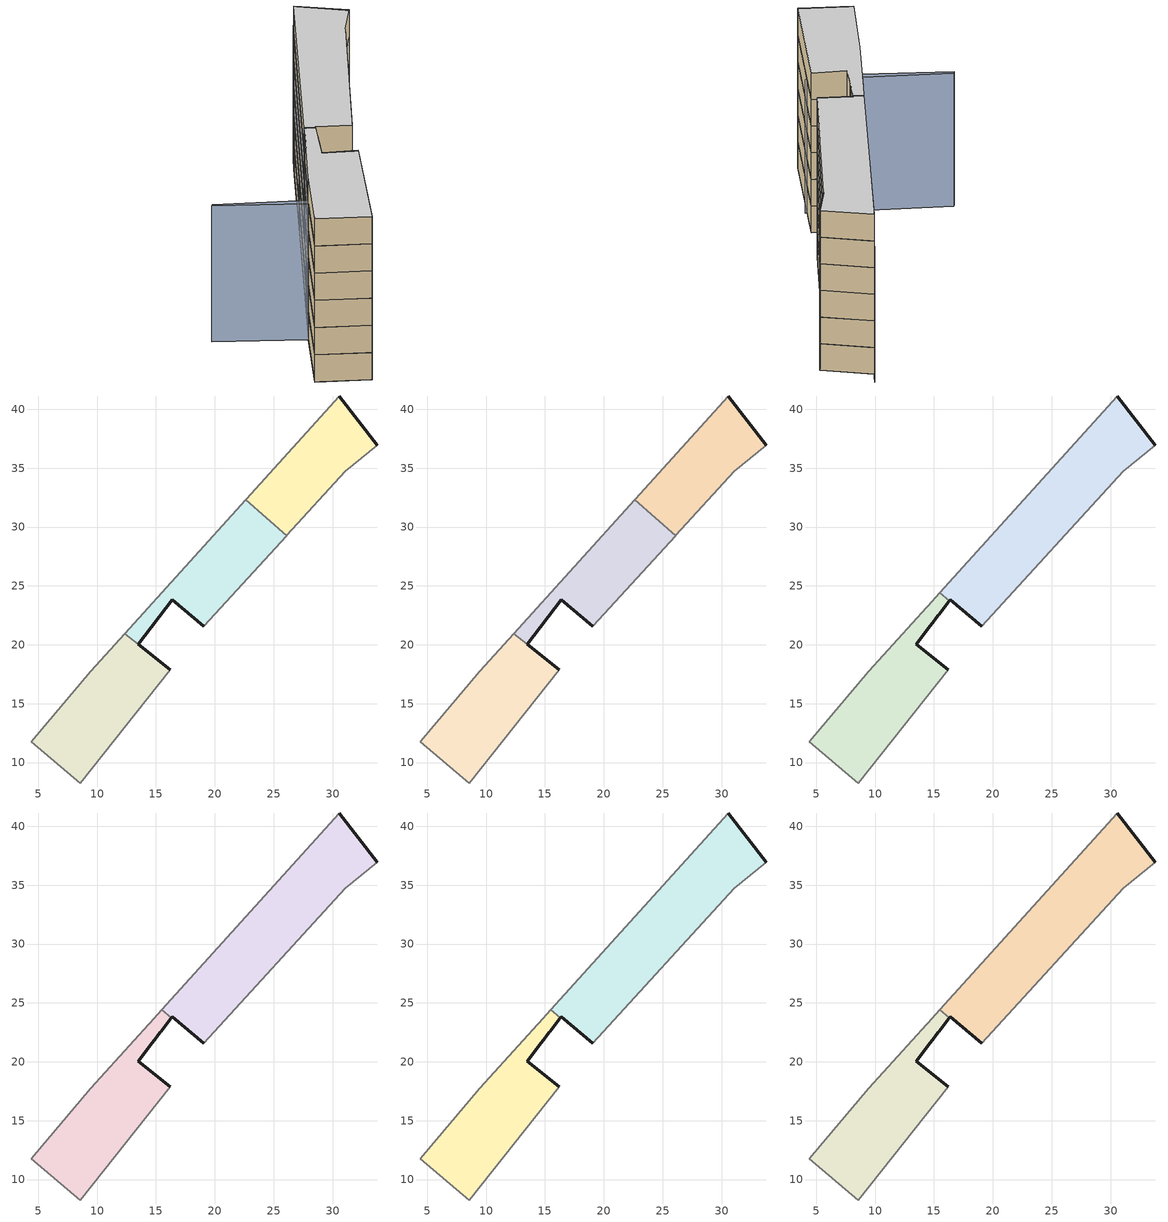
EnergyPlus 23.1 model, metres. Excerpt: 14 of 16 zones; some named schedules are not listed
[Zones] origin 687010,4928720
57f964dd22f39a17_F0_dwelling_0
 floor ground (EU_floor_Construction): 31.08,34.73 33.77,36.92 30.55,41.12 22.65,32.36 22.61,32.32 26.08,29.27 26.12,29.31 z0
 wall outside (EU_wall_Construction): 30.55,41.12 33.77,36.92 z0:3
 wall adiabatic (EU_wall_Construction): 33.77,36.92 31.08,34.73 26.12,29.31 26.08,29.27 / 22.61,32.32 22.65,32.36 30.55,41.12 z0:3
 wall to 57f964dd22f39a17_F0_dwelling_1 (EU_wall_Construction): 26.08,29.27 22.61,32.32 z0:3
57f964dd22f39a17_F0_dwelling_1
 floor ground (EU_floor_Construction): 19.05,21.58 26.08,29.27 22.61,32.32 12.34,20.93 13.48,20.04 16.38,23.83 z0
 wall outside (EU_wall_Construction): 19.05,21.58 16.38,23.83 13.48,20.04 z0:3
 wall adiabatic (EU_wall_Construction): 12.34,20.93 22.61,32.32 / 26.08,29.27 19.05,21.58 z0:3
 wall to 57f964dd22f39a17_F0_dwelling_2 (EU_wall_Construction): 13.48,20.04 12.34,20.93 z0:3
57f964dd22f39a17_F0_dwelling_2
 floor ground (EU_floor_Construction): 8.59,8.27 16.21,17.87 13.47,20.03 12.34,20.93 9.47,17.74 4.43,11.78 z0
 wall outside (EU_wall_Construction): 13.47,20.03 16.21,17.87 z0:3
 wall adiabatic (EU_wall_Construction): 16.21,17.87 8.59,8.27 4.43,11.78 9.47,17.74 12.34,20.93 z0:3
57f964dd22f39a17_F1_dwelling_0
 floor to 57f964dd22f39a17_F0_dwelling_0 (EU_floor_Construction): 31.08,34.73 33.76,36.92 30.55,41.12 22.65,32.36 22.61,32.32 26.08,29.27 26.12,29.31 z3
 wall outside (EU_wall_Construction): 30.55,41.12 33.77,36.92 z3:6
 wall adiabatic (EU_wall_Construction): 33.77,36.92 31.08,34.73 26.12,29.31 26.08,29.27 / 22.61,32.32 22.65,32.36 30.55,41.12 z3:6
 wall to 57f964dd22f39a17_F1_dwelling_1 (EU_wall_Construction): 26.08,29.27 22.61,32.32 z3:6
57f964dd22f39a17_F1_dwelling_1
 floor to 57f964dd22f39a17_F0_dwelling_1 (EU_floor_Construction): 19.04,21.58 26.08,29.27 22.61,32.32 12.34,20.93 13.48,20.04 16.38,23.83 z3
 wall outside (EU_wall_Construction): 19.05,21.58 16.38,23.83 13.48,20.04 z3:6
 wall adiabatic (EU_wall_Construction): 12.34,20.93 22.61,32.32 / 26.08,29.27 19.05,21.58 z3:6
 wall to 57f964dd22f39a17_F1_dwelling_2 (EU_wall_Construction): 13.48,20.04 12.34,20.93 z3:6
57f964dd22f39a17_F1_dwelling_2
 floor to 57f964dd22f39a17_F0_dwelling_2 (EU_floor_Construction): 8.59,8.27 16.21,17.87 13.47,20.03 12.34,20.93 9.47,17.74 4.43,11.78 z3
 wall outside (EU_wall_Construction): 13.47,20.03 16.21,17.87 z3:6
 wall adiabatic (EU_wall_Construction): 16.21,17.87 8.59,8.27 4.43,11.78 9.47,17.74 12.34,20.93 z3:6
57f964dd22f39a17_F2_dwelling_0
 floor to 57f964dd22f39a17_F1_dwelling_1 (EU_floor_Construction): 15.04,22.09 15.06,22.11 15.37,22.52 15.39,22.54 16.25,23.67 16.28,23.71 16.31,23.75 15.51,24.44 15.47,24.4 14.47,23.29 14.37,23.18 12.35,20.93 13.48,20.04 z6
 floor to 57f964dd22f39a17_F1_dwelling_2 (EU_floor_Construction): 8.59,8.27 16.21,17.87 13.47,20.03 12.35,20.93 9.47,17.74 4.43,11.78 z6
 wall outside (EU_wall_Construction): 16.31,23.75 16.28,23.71 16.2,23.6 15.44,22.6 15.37,22.52 15.06,22.11 15.04,22.08 15.02,22.06 14.67,21.61 13.47,20.03 16.21,17.87 z6:9
 wall adiabatic (EU_wall_Construction): 16.21,17.87 8.59,8.27 4.43,11.78 9.47,17.74 14.37,23.18 14.47,23.29 15.47,24.4 15.51,24.44 z6:9
 wall to 57f964dd22f39a17_F2_dwelling_1 (EU_wall_Construction): 15.51,24.44 16.31,23.75 z6:9
57f964dd22f39a17_F2_dwelling_1
 floor to 57f964dd22f39a17_F1_dwelling_0 (EU_floor_Construction): 31.08,34.73 33.76,36.92 30.55,41.12 22.61,32.32 26.08,29.27 z6
 floor to 57f964dd22f39a17_F1_dwelling_1 (EU_floor_Construction): 19.04,21.58 26.08,29.27 22.61,32.32 15.51,24.44 16.31,23.75 16.38,23.83 z6
 wall outside (EU_wall_Construction): 30.55,41.12 33.77,36.92 / 19.05,21.58 16.38,23.83 16.31,23.75 z6:9
 wall adiabatic (EU_wall_Construction): 33.77,36.92 31.08,34.73 19.05,21.58 / 15.51,24.44 30.55,41.12 z6:9
57f964dd22f39a17_F3_dwelling_0
 floor to 57f964dd22f39a17_F2_dwelling_0 (EU_floor_Construction): 8.59,8.27 16.21,17.87 13.47,20.03 14.67,21.61 15.02,22.06 15.04,22.08 15.06,22.11 15.37,22.52 15.44,22.6 16.2,23.6 16.28,23.71 16.31,23.75 15.51,24.44 15.47,24.4 14.47,23.29 14.37,23.18 9.47,17.74 4.43,11.78 z9
 wall outside (EU_wall_Construction): 16.31,23.75 16.28,23.71 16.2,23.6 15.44,22.6 15.37,22.52 15.06,22.11 15.04,22.08 15.02,22.06 14.67,21.61 13.47,20.03 16.21,17.87 z9:12
 wall adiabatic (EU_wall_Construction): 16.21,17.87 8.59,8.27 4.43,11.78 9.47,17.74 14.37,23.18 14.47,23.29 15.47,24.4 15.51,24.44 z9:12
 wall to 57f964dd22f39a17_F3_dwelling_1 (EU_wall_Construction): 15.51,24.44 16.31,23.75 z9:12
57f964dd22f39a17_F3_dwelling_1
 floor to 57f964dd22f39a17_F2_dwelling_1 (EU_floor_Construction): 31.08,34.73 33.76,36.92 30.55,41.12 15.51,24.44 16.31,23.75 16.38,23.83 19.04,21.58 z9
 wall outside (EU_wall_Construction): 30.55,41.12 33.77,36.92 / 19.05,21.58 16.38,23.83 16.31,23.75 z9:12
 wall adiabatic (EU_wall_Construction): 33.77,36.92 31.08,34.73 19.05,21.58 / 15.51,24.44 30.55,41.12 z9:12
57f964dd22f39a17_F4_dwelling_0
 floor to 57f964dd22f39a17_F3_dwelling_0 (EU_floor_Construction): 8.59,8.27 16.21,17.87 13.47,20.03 14.67,21.61 15.02,22.06 15.04,22.08 15.06,22.11 15.37,22.52 15.44,22.6 16.2,23.6 16.28,23.71 16.31,23.75 15.51,24.44 15.47,24.4 14.47,23.29 14.37,23.18 9.47,17.74 4.43,11.78 z12
 wall outside (EU_wall_Construction): 16.31,23.75 16.28,23.71 16.2,23.6 15.44,22.6 15.37,22.52 15.06,22.11 15.04,22.08 15.02,22.06 14.67,21.61 13.47,20.03 16.21,17.87 z12:15
 wall adiabatic (EU_wall_Construction): 16.21,17.87 8.59,8.27 4.43,11.78 9.47,17.74 14.37,23.18 14.47,23.29 15.47,24.4 15.51,24.44 z12:15
 wall to 57f964dd22f39a17_F4_dwelling_1 (EU_wall_Construction): 15.51,24.44 16.31,23.75 z12:15
57f964dd22f39a17_F4_dwelling_1
 floor to 57f964dd22f39a17_F3_dwelling_1 (EU_floor_Construction): 31.08,34.73 33.76,36.92 30.55,41.12 15.51,24.44 16.31,23.75 16.38,23.83 19.04,21.58 z12
 wall outside (EU_wall_Construction): 30.55,41.12 33.77,36.92 / 19.05,21.58 16.38,23.83 16.31,23.75 z12:15
 wall adiabatic (EU_wall_Construction): 33.77,36.92 31.08,34.73 19.05,21.58 / 15.51,24.44 30.55,41.12 z12:15
57f964dd22f39a17_F5_dwelling_0
 floor to 57f964dd22f39a17_F4_dwelling_0 (EU_floor_Construction): 8.59,8.27 16.21,17.87 13.47,20.03 14.67,21.61 15.02,22.06 15.04,22.08 15.06,22.11 15.37,22.52 15.44,22.6 16.2,23.6 16.28,23.71 16.31,23.75 15.51,24.44 15.47,24.4 14.47,23.29 14.37,23.18 9.47,17.74 4.43,11.78 z15
 wall outside (EU_wall_Construction): 16.31,23.75 16.28,23.71 16.2,23.6 15.44,22.6 15.37,22.52 15.06,22.11 15.04,22.08 15.02,22.06 14.67,21.61 13.47,20.03 16.21,17.87 z15:18
 wall adiabatic (EU_wall_Construction): 16.21,17.87 8.59,8.27 4.43,11.78 9.47,17.74 14.37,23.18 14.47,23.29 15.47,24.4 15.51,24.44 z15:18
 wall to 57f964dd22f39a17_F5_dwelling_1 (EU_wall_Construction): 15.51,24.44 16.31,23.75 z15:18
 ceiling to 57f964dd22f39a17_F6_dwelling_0 (EU_floor_Construction): 16.31,23.75 16.28,23.71 16.2,23.6 15.44,22.6 15.37,22.52 15.06,22.11 15.04,22.08 15.02,22.06 14.67,21.61 13.47,20.03 16.21,17.87 8.59,8.27 4.43,11.78 9.47,17.74 14.37,23.18 14.47,23.29 15.47,24.4 15.51,24.44 z18
57f964dd22f39a17_F5_dwelling_1
 floor to 57f964dd22f39a17_F4_dwelling_1 (EU_floor_Construction): 31.08,34.73 33.76,36.92 30.55,41.12 15.51,24.44 16.31,23.75 16.38,23.83 19.04,21.58 z15
 wall outside (EU_wall_Construction): 30.55,41.12 33.77,36.92 / 19.05,21.58 16.38,23.83 16.31,23.75 z15:18
 wall adiabatic (EU_wall_Construction): 33.77,36.92 31.08,34.73 19.05,21.58 / 15.51,24.44 30.55,41.12 z15:18
 ceiling to 57f964dd22f39a17_F6_dwelling_1 (EU_floor_Construction): 30.55,41.12 33.76,36.92 31.08,34.73 19.04,21.58 16.38,23.83 16.31,23.75 15.51,24.44 z18
shading: 2.88,24.02 14,14.84 / 31.53,42.21 9.47,17.75 / 9.47,17.75 2.68,23.87 z0:15
[Building]
EU S2 Campaign: North Axis=0; Terrain=City; Solar Distribution=FullExterior
[Site:Location]
Bologna: Latitude=44.5; Longitude=11.25; Time Zone=1; Elevation=37
[SizingPeriod:WeatherFileDays]
AnnualSizingPeriod: Begin Month=1; Begin Day of Month=1; End Month=12; End Day of Month=31; Day of Week for Start Day=Monday; Use Weather File Daylight Saving Period=No; Use Weather File Rain and Snow Indicators=No
[MATERIAL]
EU_InternalMass_Material: Roughness=MediumRough; Thickness=0.1; Conductivity=1; Density=1800; Specific Heat=900; Thermal Absorptance=0.9; Solar Absorptance=0.7; Visible Absorptance=0.7
[MATERIAL:NOMASS] Roughness=MediumRough; Thermal Absorptance=0.9; Solar Absorptance=0.7; Visible Absorptance=0.7
Name | Thermal Resistance
EU_wall_NoMass | 0.905828
EU_floor_NoMass | 0.67114
[CONSTRUCTION]
EU_wall_Construction: EU_wall_NoMass
EU_floor_Construction: EU_floor_NoMass
EU_InternalMass_Construction: EU_InternalMass_Material
[ZONE] Type=1; Multiplier=1; Ceiling Height=autocalculate; Floor Area=autocalculate; Part of Total Floor Area=Yes
Name | Volume
57f964dd22f39a17_F0_dwelling_0; 57f964dd22f39a17_F1_dwelling_0 | 161.884
57f964dd22f39a17_F2_dwelling_0 | 208.734
57f964dd22f39a17_F3_dwelling_0; 57f964dd22f39a17_F4_dwelling_0; 57f964dd22f39a17_F5_dwelling_0 | 208.743
57f964dd22f39a17_F0_dwelling_1 | 161.716
57f964dd22f39a17_F1_dwelling_1 | 161.715
57f964dd22f39a17_F2_dwelling_1 | 305.946
57f964dd22f39a17_F3_dwelling_1; 57f964dd22f39a17_F4_dwelling_1; 57f964dd22f39a17_F5_dwelling_1 | 305.945
57f964dd22f39a17_F0_dwelling_2; 57f964dd22f39a17_F1_dwelling_2 | 191.125
[INTERNALMASS] Construction=EU_InternalMass_Construction
Name | Zone or ZoneList | Surface Area
57f964dd22f39a17_F0_dwelling_0_EU_InternalMass | 57f964dd22f39a17_F0_dwelling_0 | 53.9631
57f964dd22f39a17_F0_dwelling_1_EU_InternalMass | 57f964dd22f39a17_F0_dwelling_1 | 53.9052
57f964dd22f39a17_F0_dwelling_2_EU_InternalMass | 57f964dd22f39a17_F0_dwelling_2 | 63.7123
57f964dd22f39a17_F1_dwelling_0_EU_InternalMass | 57f964dd22f39a17_F1_dwelling_0 | 53.9631
57f964dd22f39a17_F1_dwelling_1_EU_InternalMass | 57f964dd22f39a17_F1_dwelling_1 | 53.9052
57f964dd22f39a17_F1_dwelling_2_EU_InternalMass | 57f964dd22f39a17_F1_dwelling_2 | 63.7123
57f964dd22f39a17_F2_dwelling_0_EU_InternalMass | 57f964dd22f39a17_F2_dwelling_0 | 69.5819
57f964dd22f39a17_F2_dwelling_1_EU_InternalMass | 57f964dd22f39a17_F2_dwelling_1 | 101.987
57f964dd22f39a17_F3_dwelling_0_EU_InternalMass | 57f964dd22f39a17_F3_dwelling_0 | 69.5819
57f964dd22f39a17_F3_dwelling_1_EU_InternalMass | 57f964dd22f39a17_F3_dwelling_1 | 101.987
57f964dd22f39a17_F4_dwelling_0_EU_InternalMass | 57f964dd22f39a17_F4_dwelling_0 | 69.5819
57f964dd22f39a17_F4_dwelling_1_EU_InternalMass | 57f964dd22f39a17_F4_dwelling_1 | 101.987
57f964dd22f39a17_F5_dwelling_0_EU_InternalMass | 57f964dd22f39a17_F5_dwelling_0 | 69.5819
57f964dd22f39a17_F5_dwelling_1_EU_InternalMass | 57f964dd22f39a17_F5_dwelling_1 | 101.987
[OTHEREQUIPMENT] Fuel Type=Electricity; Design Level Calculation Method=Watts/Area; Power per Zone Floor Area=1; Fraction Latent=0; Fraction Radiant=0; Fraction Lost=0; Carbon Dioxide Generation Rate=0; EndUse Subcategory=EU_Step8_InternalGains
Name | Zone or ZoneList or Space or SpaceList | Schedule
EU_Step8_InternalGain_57f964dd22f39a17_F0_dwelling_0_f000 | 57f964dd22f39a17_F0_dwelling_0 | EU_Step8_GainSchedule_57f964dd22f39a17_F0_dwelling_0_f000
EU_Step8_InternalGain_57f964dd22f39a17_F0_dwelling_1_f000 | 57f964dd22f39a17_F0_dwelling_1 | EU_Step8_GainSchedule_57f964dd22f39a17_F0_dwelling_1_f000
EU_Step8_InternalGain_57f964dd22f39a17_F0_dwelling_2_f000 | 57f964dd22f39a17_F0_dwelling_2 | EU_Step8_GainSchedule_57f964dd22f39a17_F0_dwelling_2_f000
EU_Step8_InternalGain_57f964dd22f39a17_F1_dwelling_0_f000 | 57f964dd22f39a17_F1_dwelling_0 | EU_Step8_GainSchedule_57f964dd22f39a17_F1_dwelling_0_f000
EU_Step8_InternalGain_57f964dd22f39a17_F1_dwelling_1_f000 | 57f964dd22f39a17_F1_dwelling_1 | EU_Step8_GainSchedule_57f964dd22f39a17_F1_dwelling_1_f000
EU_Step8_InternalGain_57f964dd22f39a17_F1_dwelling_2_f000 | 57f964dd22f39a17_F1_dwelling_2 | EU_Step8_GainSchedule_57f964dd22f39a17_F1_dwelling_2_f000
EU_Step8_InternalGain_57f964dd22f39a17_F2_dwelling_0_f000 | 57f964dd22f39a17_F2_dwelling_0 | EU_Step8_GainSchedule_57f964dd22f39a17_F2_dwelling_0_f000
EU_Step8_InternalGain_57f964dd22f39a17_F2_dwelling_1_f000 | 57f964dd22f39a17_F2_dwelling_1 | EU_Step8_GainSchedule_57f964dd22f39a17_F2_dwelling_1_f000
EU_Step8_InternalGain_57f964dd22f39a17_F3_dwelling_0_f000 | 57f964dd22f39a17_F3_dwelling_0 | EU_Step8_GainSchedule_57f964dd22f39a17_F3_dwelling_0_f000
EU_Step8_InternalGain_57f964dd22f39a17_F3_dwelling_1_f000 | 57f964dd22f39a17_F3_dwelling_1 | EU_Step8_GainSchedule_57f964dd22f39a17_F3_dwelling_1_f000
EU_Step8_InternalGain_57f964dd22f39a17_F4_dwelling_0_f000 | 57f964dd22f39a17_F4_dwelling_0 | EU_Step8_GainSchedule_57f964dd22f39a17_F4_dwelling_0_f000
EU_Step8_InternalGain_57f964dd22f39a17_F4_dwelling_1_f000 | 57f964dd22f39a17_F4_dwelling_1 | EU_Step8_GainSchedule_57f964dd22f39a17_F4_dwelling_1_f000
EU_Step8_InternalGain_57f964dd22f39a17_F5_dwelling_0_f000 | 57f964dd22f39a17_F5_dwelling_0 | EU_Step8_GainSchedule_57f964dd22f39a17_F5_dwelling_0_f000
EU_Step8_InternalGain_57f964dd22f39a17_F5_dwelling_1_f000 | 57f964dd22f39a17_F5_dwelling_1 | EU_Step8_GainSchedule_57f964dd22f39a17_F5_dwelling_1_f000
[ZONEVENTILATION:DESIGNFLOWRATE] Schedule=EU_AlwaysOn; Design Flow Rate Calculation Method=AirChanges/Hour; Air Changes per Hour=0.73129; Ventilation Type=Natural; Fan Pressure Rise=0; Fan Total Efficiency=1; Constant Term Coefficient=1; Temperature Term Coefficient=0; Velocity Term Coefficient=0; Velocity Squared Term Coefficient=0; Minimum Indoor Temperature=-100; Maximum Indoor Temperature=100; Delta Temperature=-100; Minimum Outdoor Temperature=-100; Maximum Outdoor Temperature=100; Maximum Wind Speed=40
Name | Zone or ZoneList or Space or SpaceList
EU_ConstantAir_57f964dd22f39a17_F0_dwelling_0 | 57f964dd22f39a17_F0_dwelling_0
EU_ConstantAir_57f964dd22f39a17_F0_dwelling_1 | 57f964dd22f39a17_F0_dwelling_1
EU_ConstantAir_57f964dd22f39a17_F0_dwelling_2 | 57f964dd22f39a17_F0_dwelling_2
EU_ConstantAir_57f964dd22f39a17_F1_dwelling_0 | 57f964dd22f39a17_F1_dwelling_0
EU_ConstantAir_57f964dd22f39a17_F1_dwelling_1 | 57f964dd22f39a17_F1_dwelling_1
EU_ConstantAir_57f964dd22f39a17_F1_dwelling_2 | 57f964dd22f39a17_F1_dwelling_2
EU_ConstantAir_57f964dd22f39a17_F2_dwelling_0 | 57f964dd22f39a17_F2_dwelling_0
EU_ConstantAir_57f964dd22f39a17_F2_dwelling_1 | 57f964dd22f39a17_F2_dwelling_1
EU_ConstantAir_57f964dd22f39a17_F3_dwelling_0 | 57f964dd22f39a17_F3_dwelling_0
EU_ConstantAir_57f964dd22f39a17_F3_dwelling_1 | 57f964dd22f39a17_F3_dwelling_1
EU_ConstantAir_57f964dd22f39a17_F4_dwelling_0 | 57f964dd22f39a17_F4_dwelling_0
EU_ConstantAir_57f964dd22f39a17_F4_dwelling_1 | 57f964dd22f39a17_F4_dwelling_1
EU_ConstantAir_57f964dd22f39a17_F5_dwelling_0 | 57f964dd22f39a17_F5_dwelling_0
EU_ConstantAir_57f964dd22f39a17_F5_dwelling_1 | 57f964dd22f39a17_F5_dwelling_1
[HVACTEMPLATE:THERMOSTAT] Constant Heating Setpoint=20; Constant Cooling Setpoint=50
EU_HeatOnly_57f964dd22f39a17_F0_dwelling_0; EU_HeatOnly_57f964dd22f39a17_F0_dwelling_1; EU_HeatOnly_57f964dd22f39a17_F0_dwelling_2; EU_HeatOnly_57f964dd22f39a17_F1_dwelling_0; EU_HeatOnly_57f964dd22f39a17_F1_dwelling_1; EU_HeatOnly_57f964dd22f39a17_F1_dwelling_2; EU_HeatOnly_57f964dd22f39a17_F2_dwelling_0; EU_HeatOnly_57f964dd22f39a17_F2_dwelling_1; EU_HeatOnly_57f964dd22f39a17_F3_dwelling_0; EU_HeatOnly_57f964dd22f39a17_F3_dwelling_1; EU_HeatOnly_57f964dd22f39a17_F4_dwelling_0; EU_HeatOnly_57f964dd22f39a17_F4_dwelling_1; EU_HeatOnly_57f964dd22f39a17_F5_dwelling_0; EU_HeatOnly_57f964dd22f39a17_F5_dwelling_1; EU_HeatOnly_57f964dd22f39a17_F6_dwelling_0; EU_HeatOnly_57f964dd22f39a17_F6_dwelling_1
[HVACTEMPLATE:ZONE:IDEALLOADSAIRSYSTEM] System Availability Schedule=EU_AlwaysOn; Maximum Heating Supply Air Temperature=50; Minimum Cooling Supply Air Temperature=13; Maximum Heating Supply Air Humidity Ratio=0.0156; Minimum Cooling Supply Air Humidity Ratio=0.0077; Heating Limit=NoLimit; Cooling Limit=NoLimit; Heating Availability Schedule=EU_AlwaysOn; Cooling Availability Schedule=EU_CoolingOff; Dehumidification Control Type=ConstantSensibleHeatRatio; Cooling Sensible Heat Ratio=0.7; Dehumidification Setpoint=60; Humidification Control Type=None; Humidification Setpoint=30; Outdoor Air Method=None; Outdoor Air Flow Rate per Person=0.00944; Outdoor Air Flow Rate per Zone Floor Area=0; Outdoor Air Flow Rate per Zone=0; Demand Controlled Ventilation Type=None; Outdoor Air Economizer Type=NoEconomizer; Heat Recovery Type=None; Sensible Heat Recovery Effectiveness=0.7; Latent Heat Recovery Effectiveness=0.65
Name | Template Thermostat
57f964dd22f39a17_F0_dwelling_0 | EU_HeatOnly_57f964dd22f39a17_F0_dwelling_0
57f964dd22f39a17_F0_dwelling_1 | EU_HeatOnly_57f964dd22f39a17_F0_dwelling_1
57f964dd22f39a17_F0_dwelling_2 | EU_HeatOnly_57f964dd22f39a17_F0_dwelling_2
57f964dd22f39a17_F1_dwelling_0 | EU_HeatOnly_57f964dd22f39a17_F1_dwelling_0
57f964dd22f39a17_F1_dwelling_1 | EU_HeatOnly_57f964dd22f39a17_F1_dwelling_1
57f964dd22f39a17_F1_dwelling_2 | EU_HeatOnly_57f964dd22f39a17_F1_dwelling_2
57f964dd22f39a17_F2_dwelling_0 | EU_HeatOnly_57f964dd22f39a17_F2_dwelling_0
57f964dd22f39a17_F2_dwelling_1 | EU_HeatOnly_57f964dd22f39a17_F2_dwelling_1
57f964dd22f39a17_F3_dwelling_0 | EU_HeatOnly_57f964dd22f39a17_F3_dwelling_0
57f964dd22f39a17_F3_dwelling_1 | EU_HeatOnly_57f964dd22f39a17_F3_dwelling_1
57f964dd22f39a17_F4_dwelling_0 | EU_HeatOnly_57f964dd22f39a17_F4_dwelling_0
57f964dd22f39a17_F4_dwelling_1 | EU_HeatOnly_57f964dd22f39a17_F4_dwelling_1
57f964dd22f39a17_F5_dwelling_0 | EU_HeatOnly_57f964dd22f39a17_F5_dwelling_0
57f964dd22f39a17_F5_dwelling_1 | EU_HeatOnly_57f964dd22f39a17_F5_dwelling_1
